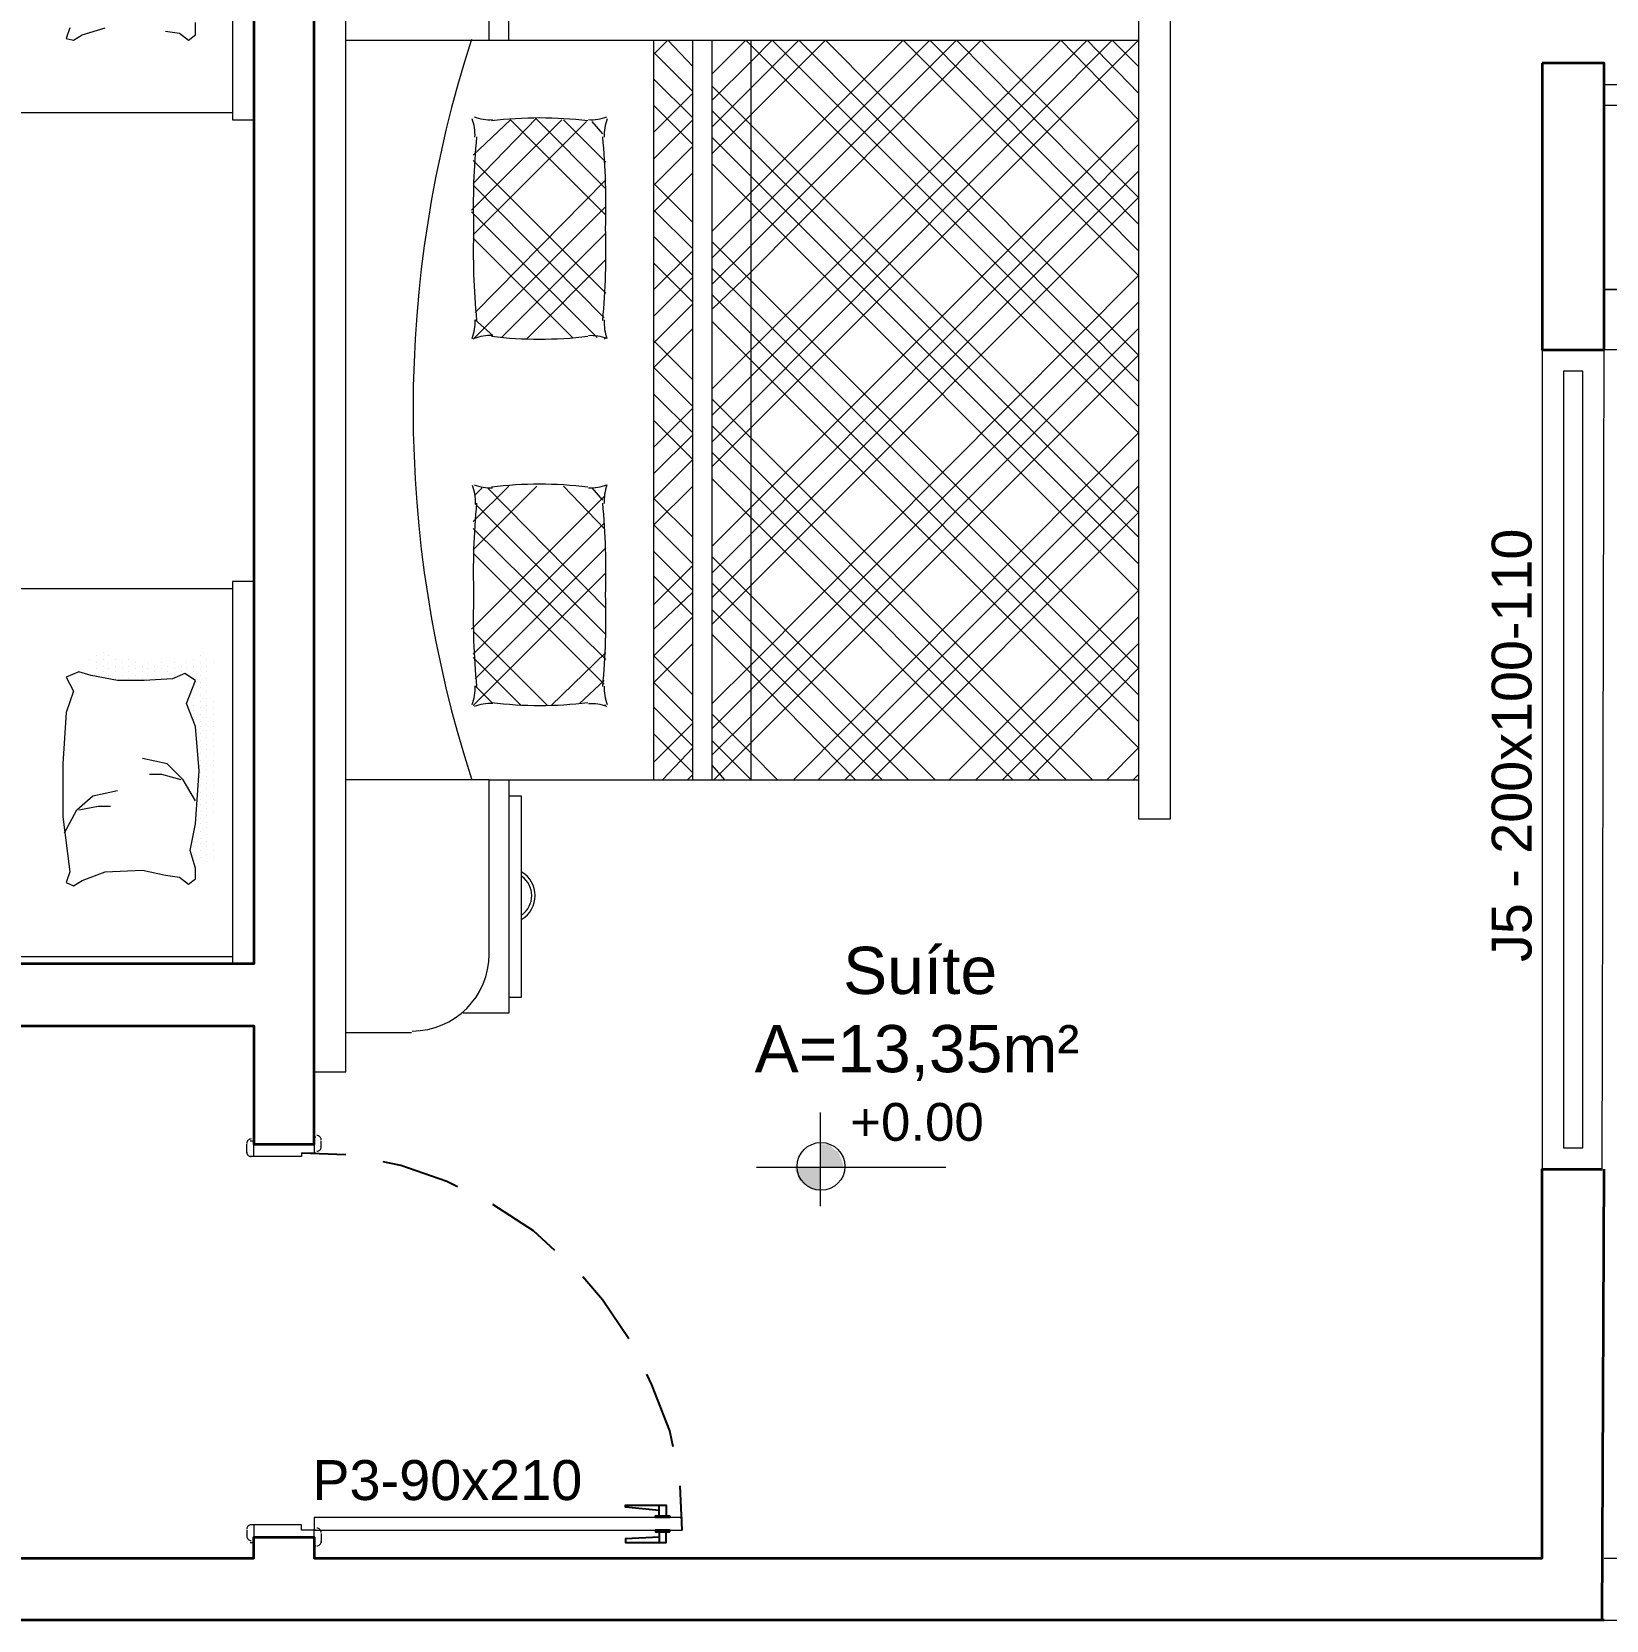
# Model space of a CAD drawing. Header units: millimetres. Extents: x 51.3 to 71.5, y 31.8 to 61.9.
# Drawn here: x 64.654 to 68.501, y 51.644 to 55.526 of the extents above; entities that cross this region are included whole.
import ezdxf

# ---------------------------------------------------------------- set-up
doc = ezdxf.new("R2010")
doc.units = ezdxf.units.MM
for name, color, linetype in [('PDF_COTAS', 1, 'Continuous'), ('PDF_Parede Corte', 7, 'Continuous'), ('PDF_Texto', 7, 'Continuous')]:
    doc.layers.add(name, color=color, linetype=linetype)
for name, color, linetype, true_color in [('PDF_Janelas', 7, 'Continuous', 0xffbf7f), ('PDF_Layout', 7, 'Continuous', 0x767676), ('PDF_PISO', 7, 'Continuous', 0xb9b9b9), ('PDF_Portas', 7, 'Continuous', 0xb85b5b), ('PDF_Projeções', 7, 'Continuous', 0x929498)]:
    doc.layers.add(name, color=color, linetype=linetype, true_color=true_color)
doc.styles.add('PDF Arial', font='arial.ttf')

msp = doc.modelspace()

# ---------------------------------------------------------------- hatches: boundary and pattern name
at = {"layer": 'PDF_COTAS', "transparency": 33554559}
h = msp.add_hatch(color=256, dxfattribs=at)
h.paths.add_polyline_path([(66.58, 52.751), (66.5195, 52.751), (66.5195, 52.7423), (66.5238, 52.7337), (66.5282, 52.7207), (66.5411, 52.7077), (66.5671, 52.6948), (66.58, 52.6948)])
h.paths.add_polyline_path([(66.5973, 52.8072), (66.58, 52.8072), (66.58, 52.751), (66.6363, 52.751), (66.6363, 52.7596), (66.6319, 52.7726), (66.6233, 52.7899), (66.6146, 52.7942), (66.606, 52.8029)])

# ---------------------------------------------------------------- linework, layer by layer
at = {"layer": 'PDF_COTAS', "lineweight": 5}
for points in [[(66.58, 52.885), (66.58, 52.6559)], [(66.4244, 52.751), (66.887, 52.751)]]:
    msp.add_lwpolyline(points, dxfattribs=at)
msp.add_circle((66.5822, 52.7531), 0.0584, dxfattribs=at)
at = {"layer": 'PDF_Janelas', "lineweight": 5}
for points in [[(69.252, 54.7485), (68.4954, 54.7485), (68.4954, 54.8955), (69.252, 54.8955)], [(68.3441, 54.7485), (68.3441, 52.7467), (68.4911, 52.7467), (68.4954, 54.7485)], [(68.396, 54.6966), (68.396, 52.7985), (68.4435, 52.7985), (68.4435, 54.6966)]]:
    msp.add_lwpolyline(points, close=True, dxfattribs=at)
at = {"layer": 'PDF_Layout', "lineweight": 5}
for points in [[(70, 54.8955), (70, 57.8961), (68.4954, 57.9004), (68.4954, 57.4464), (69.399, 57.4464), (69.5504, 57.4464), (69.5504, 55.4965), (69.5504, 55.3451), (68.4954, 55.3451), (68.4954, 54.8955), (70, 54.8955), (68.4954, 54.8955), (68.4954, 55.397), (69.4985, 55.397), (69.4985, 55.4965), (69.4985, 57.3988), (69.399, 57.3988), (68.4954, 57.3988), (68.4954, 57.8961), (70, 57.8961)], [(65.1446, 56.2488), (65.1446, 55.3106), (65.1965, 55.3106), (65.1965, 56.2488)], [(65.3435, 56.2185), (65.3435, 52.9845), (65.4213, 52.9845), (65.4213, 56.2185)], [(67.4361, 55.6002), (67.3583, 55.6002), (67.3583, 53.6027), (67.4361, 53.6027)], [(65.1446, 54.1821), (65.1446, 53.2482), (65.1965, 53.2482), (65.1965, 54.1821)], [(65.0322, 53.8838), (65.0538, 53.94), (65.0279, 53.9573), (64.9976, 53.9443), (64.9284, 53.94), (64.8636, 53.94), (64.7987, 53.9529), (64.7685, 53.9616), (64.7382, 53.9486), (64.7555, 53.914), (64.7382, 53.8621), (64.7295, 53.7368), (64.7295, 53.6071), (64.7468, 53.473), (64.7382, 53.4471), (64.7555, 53.4384), (64.7771, 53.4514), (64.8333, 53.473), (64.9241, 53.4773), (64.9803, 53.4644), (65.0149, 53.4601), (65.0365, 53.4428), (65.0538, 53.4557), (65.0538, 53.4817), (65.0408, 53.5249), (65.0538, 53.5898), (65.0625, 53.7195), (65.0538, 53.8276)]]:
    msp.add_lwpolyline(points, close=True, dxfattribs=at)
for points in [[(65.8191, 55.5051), (65.8191, 56.0758), (65.7067, 56.0758)], [(65.4213, 55.5051), (65.7715, 55.5051), (65.7715, 55.9331)], [(64.9803, 55.5267), (65.0149, 55.5224), (65.0365, 55.5051), (65.0538, 55.5181), (65.0538, 55.5483)], [(64.7468, 55.5354), (64.7382, 55.5094), (64.7555, 55.5051), (64.7771, 55.5181), (64.8333, 55.5354)], [(65.7715, 55.5051), (65.8191, 55.5051), (67.3583, 55.5051), (66.4114, 54.5582), (66.3163, 54.4631)], [(66.2687, 55.4403), (66.2082, 55.5051), (66.1736, 55.4705)], [(66.1736, 53.6978), (66.1736, 55.5051)], [(66.2687, 53.6978), (66.2687, 55.5051)], [(66.3163, 55.2284), (66.4114, 55.3235), (66.593, 55.5051), (67.3583, 54.7355), (66.4114, 53.7886), (66.3206, 53.6978)], [(66.3163, 54.8479), (66.4114, 54.9387), (66.9735, 55.5051), (67.3583, 55.1203), (66.4114, 54.1734), (66.3163, 54.0783)], [(67.3583, 55.4403), (67.2934, 55.5051), (66.4114, 54.6188), (66.3163, 54.5237)], [(67.3583, 55.0555), (66.913, 55.5051), (66.4114, 55.0036), (66.3163, 54.9085)], [(67.3583, 54.6707), (66.5282, 55.5051), (66.4114, 55.3884), (66.3163, 55.2933)], [(67.3583, 55.3754), (67.2329, 55.5051), (66.4114, 54.6836), (66.3163, 54.5885)], [(67.3583, 54.9906), (66.8481, 55.5051), (66.4114, 55.0684), (66.3163, 54.9733)], [(67.3583, 54.6101), (66.4633, 55.5051), (66.4114, 55.4532), (66.3163, 55.3581)], [(66.3163, 55.423), (66.3985, 55.5051), (66.4114, 55.4921), (67.3583, 54.5453), (66.5152, 53.6978)], [(66.3163, 55.0382), (66.4114, 55.1333), (66.7833, 55.5051), (67.3583, 54.9301), (66.4114, 53.9789), (66.3163, 53.8838)], [(66.3163, 54.6534), (66.4114, 54.7485), (67.1681, 55.5051), (67.3583, 55.3106), (66.4114, 54.3637), (66.3163, 54.2686)], [(66.3163, 53.793), (66.4114, 53.6978), (66.4114, 55.5051)], [(66.3163, 53.6978), (66.3163, 55.5051)], [(66.1736, 55.4748), (66.2687, 55.3797)], [(66.1736, 55.41), (66.2687, 55.3149)], [(66.3163, 55.3927), (66.4114, 55.2976), (67.3583, 54.3507), (66.7054, 53.6978)], [(66.2687, 55.3754), (66.1736, 55.2803)], [(65.1446, 55.3278), (63.2466, 55.3278)], [(65.9488, 55.3106), (65.7283, 55.09)], [(65.8883, 55.3149), (65.7326, 55.1549)], [(66.0569, 55.0771), (65.8234, 55.3106), (65.7326, 55.2241)], [(65.8839, 55.3149), (66.0569, 55.1419)], [(65.9531, 55.3106), (66.0569, 55.2068)], [(66.1736, 55.3451), (66.2687, 55.25)], [(66.2687, 55.3106), (66.1736, 55.2154)], [(66.3163, 55.3322), (66.4114, 55.237), (67.3583, 54.2902)], [(66.0093, 55.3062), (65.7326, 55.0295)], [(66.0223, 55.3062), (66.0482, 55.276)], [(66.2687, 55.2457), (66.1736, 55.1506)], [(66.3163, 55.2673), (66.4114, 55.1722), (67.3583, 54.2253)], [(67.3583, 55.25), (66.4114, 54.2988), (66.3163, 54.2037)], [(65.7326, 55.2111), (66.0569, 54.8868)], [(66.3163, 55.2025), (66.4114, 55.1073), (67.3583, 54.1605), (66.8957, 53.6978)], [(66.0569, 55.1635), (65.7369, 54.8393)], [(66.2687, 55.1808), (66.1736, 55.0857)], [(66.1736, 55.1549), (66.2687, 55.0598)], [(67.3583, 55.1852), (66.4114, 54.2383), (66.3163, 54.1432)], [(65.7326, 55.1506), (66.0526, 54.8263)], [(65.7283, 55.0857), (66.0353, 54.7787)], [(66.0569, 55.0987), (65.7326, 54.7744)], [(66.1736, 55.09), (66.2687, 54.9949)], [(65.7326, 55.0209), (65.9747, 54.7787)], [(66.0569, 55.0338), (65.8018, 54.7787)], [(66.1736, 55.0252), (66.2687, 54.9301)], [(66.3163, 55.0122), (66.4114, 54.9171), (67.3583, 53.9702), (67.0902, 53.6978)], [(66.0569, 54.969), (65.8623, 54.7744)], [(66.2687, 54.9906), (66.1736, 54.8955)], [(66.1736, 54.9603), (66.2687, 54.8652)], [(66.2687, 54.9258), (66.1736, 54.8306)], [(66.3163, 54.9474), (66.4114, 54.8522), (67.3583, 53.9054)], [(66.2687, 54.8609), (66.1736, 54.7658)], [(66.3163, 54.8825), (66.4114, 54.7874), (67.3583, 53.8405)], [(67.3583, 54.8652), (66.4114, 53.9184), (66.3163, 53.8232)], [(66.3163, 54.8177), (66.4114, 54.7225), (67.3583, 53.7757), (67.2805, 53.6978)], [(66.0569, 54.7787), (66.0526, 54.7744)], [(66.2687, 54.8004), (66.1736, 54.7052), (66.2687, 54.6101)], [(66.1736, 54.7701), (66.2687, 54.675)], [(67.3583, 54.8004), (66.4114, 53.8535), (66.3163, 53.7584)], [(66.1736, 54.6404), (66.2687, 54.5453)], [(66.3163, 54.6274), (66.4114, 54.5323), (67.2459, 53.6978)], [(66.2687, 54.6058), (66.1736, 54.5107)], [(66.1736, 54.5755), (66.2687, 54.4804), (66.1736, 54.3853), (66.2687, 54.2902)], [(66.2687, 54.541), (66.1736, 54.4458)], [(66.3163, 54.5626), (66.4114, 54.4674), (67.181, 53.6978)], [(66.3163, 54.4977), (66.4114, 54.4026), (67.1162, 53.6978)], [(67.3583, 54.4804), (66.5757, 53.6978)], [(66.3163, 54.4329), (66.4114, 54.3377), (67.0513, 53.6978)], [(66.0526, 54.3896), (65.7283, 54.0654)], [(65.8883, 54.4156), (65.7326, 54.2599)], [(65.8191, 54.4156), (65.7326, 54.3291)], [(65.7542, 54.4112), (65.7369, 54.3939)], [(65.7672, 54.4112), (66.0569, 54.1172)], [(65.9531, 54.4156), (66.0526, 54.3118)], [(66.0223, 54.4112), (66.0482, 54.381)], [(66.2687, 54.4156), (66.1736, 54.3204), (66.2687, 54.2253)], [(67.3583, 54.4156), (66.6406, 53.6978)], [(66.0526, 54.3248), (65.7326, 54.0048)], [(65.7326, 54.3118), (66.0569, 53.9919)], [(66.0569, 54.2642), (65.7369, 53.9443)], [(65.7326, 54.2513), (66.0526, 53.9313)], [(66.1736, 54.2556), (66.2687, 54.1605)], [(66.3163, 54.2426), (66.4114, 54.1475), (66.8611, 53.6978)], [(66.0569, 54.2037), (65.7326, 53.8794)], [(66.2687, 54.221), (66.1736, 54.1259)], [(66.1736, 54.1951), (66.2687, 54.0999)], [(63.2466, 54.1648), (65.1446, 54.1648)], [(66.2687, 54.1561), (66.1736, 54.0654)], [(66.3163, 54.1778), (66.4114, 54.0826), (66.7962, 53.6978)], [(66.3163, 54.1129), (66.4114, 54.0178), (66.7314, 53.6978)], [(66.2687, 54.0956), (66.1736, 54.0005), (66.2687, 53.9054)], [(67.3583, 54.0956), (66.9605, 53.6978)], [(65.7326, 54.061), (65.9142, 53.8794)], [(66.2687, 54.0308), (66.1736, 53.9356), (66.2687, 53.8405)], [(66.3163, 54.0524), (66.4114, 53.9573), (66.6665, 53.6978)], [(67.3583, 54.0308), (67.0254, 53.6978)], [(64.7944, 53.9919), (64.7944, 53.9919)], [(64.8117, 54.0005), (64.8117, 54.0005)], [(64.829, 54.0091), (64.829, 54.0091)], [(64.829, 53.9919), (64.829, 53.9919)], [(64.842, 54.0005), (64.842, 54.0005)], [(64.8593, 53.9919), (64.8593, 53.9919)], [(64.8895, 53.9919), (64.8895, 53.9919)], [(65.0495, 53.9919), (65.0495, 53.9919)], [(65.0668, 54.0005), (65.0668, 54.0005)], [(65.0798, 53.9919), (65.0798, 53.9919)], [(65.7326, 53.9962), (65.8494, 53.8794)], [(66.0569, 54.0091), (65.9229, 53.8794)], [(64.8117, 53.9832), (64.8117, 53.9832)], [(64.8117, 53.9702), (64.8117, 53.9702)], [(64.8117, 53.9529), (64.8117, 53.9529)], [(64.829, 53.9746), (64.829, 53.9746)], [(64.829, 53.9616), (64.829, 53.9616)], [(64.842, 53.9832), (64.842, 53.9832)], [(64.842, 53.9702), (64.842, 53.9702)], [(64.842, 53.9529), (64.842, 53.9529)], [(64.8593, 53.9746), (64.8593, 53.9746)], [(64.8593, 53.9616), (64.8593, 53.9616)], [(64.8765, 53.9832), (64.8765, 53.9832)], [(64.8765, 53.9702), (64.8765, 53.9702)], [(64.8765, 53.9529), (64.8765, 53.9529)], [(64.8895, 53.9746), (64.8895, 53.9746)], [(64.8895, 53.9616), (64.8895, 53.9616)], [(64.9068, 53.9832), (64.9068, 53.9832)], [(64.9068, 53.9702), (64.9068, 53.9702)], [(64.9068, 53.9529), (64.9068, 53.9529)], [(64.9241, 53.9746), (64.9241, 53.9746)], [(64.9241, 53.9616), (64.9241, 53.9616)], [(64.9371, 53.9832), (64.9371, 53.9832)], [(64.9371, 53.9702), (64.9371, 53.9702)], [(64.9371, 53.9529), (64.9371, 53.9529)], [(64.9544, 53.9746), (64.9544, 53.9746)], [(64.9544, 53.9616), (64.9544, 53.9616)], [(64.9717, 53.9832), (64.9717, 53.9832)], [(64.9717, 53.9702), (64.9717, 53.9702)], [(64.9717, 53.9529), (64.9717, 53.9529)], [(64.9846, 53.9746), (64.9846, 53.9746)], [(64.9846, 53.9616), (64.9846, 53.9616)], [(65.0019, 53.9832), (65.0019, 53.9832)], [(65.0019, 53.9702), (65.0019, 53.9702)], [(65.0019, 53.9529), (65.0019, 53.9529)], [(65.0192, 53.9746), (65.0192, 53.9746)], [(65.0192, 53.9616), (65.0192, 53.9616)], [(65.0322, 53.9832), (65.0322, 53.9832)], [(65.0322, 53.9702), (65.0322, 53.9702)], [(65.0322, 53.9529), (65.0322, 53.9529)], [(65.0495, 53.9746), (65.0495, 53.9746)], [(65.0495, 53.9616), (65.0495, 53.9616)], [(65.0668, 53.9832), (65.0668, 53.9832)], [(65.0668, 53.9702), (65.0668, 53.9702)], [(65.0668, 53.9529), (65.0668, 53.9529)], [(65.0798, 53.9746), (65.0798, 53.9746)], [(65.0798, 53.9616), (65.0798, 53.9616)], [(65.0971, 53.9832), (65.0971, 53.9832)], [(64.8593, 53.9443), (64.8593, 53.9443)], [(64.8895, 53.9443), (64.8895, 53.9443)], [(64.9241, 53.9443), (64.9241, 53.9443)], [(64.9544, 53.9443), (64.9544, 53.9443)], [(64.9846, 53.9443), (64.9846, 53.9443)], [(65.0495, 53.9443), (65.0495, 53.9443)], [(65.0495, 53.927), (65.0495, 53.927)], [(65.0495, 53.914), (65.0495, 53.914)], [(65.0668, 53.9356), (65.0668, 53.9356)], [(65.0668, 53.9227), (65.0668, 53.9227)], [(65.0798, 53.9443), (65.0798, 53.9443)], [(65.0798, 53.927), (65.0798, 53.927)], [(65.0798, 53.914), (65.0798, 53.914)], [(66.0526, 53.94), (65.992, 53.8838)], [(65.0495, 53.8967), (65.0495, 53.8967)], [(65.0495, 53.8794), (65.0495, 53.8794)], [(65.0668, 53.9054), (65.0668, 53.9054)], [(65.0668, 53.8881), (65.0668, 53.8881)], [(65.0668, 53.8751), (65.0668, 53.8751)], [(65.0798, 53.8967), (65.0798, 53.8967)], [(65.0798, 53.8794), (65.0798, 53.8794)], [(65.0971, 53.8881), (65.0971, 53.8881)], [(65.0971, 53.8751), (65.0971, 53.8751)], [(66.0569, 53.8794), (66.0526, 53.8794)], [(66.1736, 53.8751), (66.2687, 53.78)], [(65.0495, 53.8665), (65.0495, 53.8665)], [(65.0495, 53.8492), (65.0495, 53.8492)], [(65.0668, 53.8578), (65.0668, 53.8578)], [(65.0668, 53.8405), (65.0668, 53.8405)], [(65.0798, 53.8665), (65.0798, 53.8665)], [(65.0798, 53.8492), (65.0798, 53.8492)], [(65.0971, 53.8578), (65.0971, 53.8578)], [(65.0971, 53.8405), (65.0971, 53.8405)], [(66.2687, 53.8362), (66.1736, 53.7411)], [(66.3163, 53.8578), (66.4114, 53.7627), (66.4763, 53.6978)], [(65.0668, 53.8276), (65.0668, 53.8276)], [(65.0668, 53.8103), (65.0668, 53.8103)], [(65.0798, 53.8319), (65.0798, 53.8319)], [(65.0798, 53.8189), (65.0798, 53.8189)], [(65.0798, 53.8016), (65.0798, 53.8016)], [(65.0971, 53.8276), (65.0971, 53.8276)], [(65.0971, 53.8103), (65.0971, 53.8103)], [(66.1736, 53.8103), (66.2687, 53.7151)], [(65.0668, 53.793), (65.0668, 53.793)], [(65.0668, 53.78), (65.0668, 53.78)], [(65.0668, 53.7627), (65.0668, 53.7627)], [(65.0798, 53.7843), (65.0798, 53.7843)], [(65.0798, 53.7713), (65.0798, 53.7713)], [(65.0971, 53.793), (65.0971, 53.793)], [(65.0971, 53.78), (65.0971, 53.78)], [(65.0971, 53.7627), (65.0971, 53.7627)], [(66.2687, 53.7757), (66.1952, 53.6978)], [(65.0538, 53.646), (65.0236, 53.6978), (64.9846, 53.7368), (64.9241, 53.7497)], [(65.0668, 53.7454), (65.0668, 53.7454)], [(65.0668, 53.7324), (65.0668, 53.7324)], [(65.0798, 53.7541), (65.0798, 53.7541)], [(65.0798, 53.7368), (65.0798, 53.7368)], [(65.0798, 53.7238), (65.0798, 53.7238)], [(65.0971, 53.7454), (65.0971, 53.7454)], [(65.0971, 53.7324), (65.0971, 53.7324)], [(66.3163, 53.7324), (66.3466, 53.6978)], [(65.0192, 53.6978), (64.9717, 53.7108), (64.9414, 53.7108)], [(65.0668, 53.7151), (65.0668, 53.7151)], [(65.0668, 53.6978), (65.0668, 53.6978)], [(65.0668, 53.6849), (65.0668, 53.6849)], [(65.0798, 53.7065), (65.0798, 53.7065)], [(65.0798, 53.6892), (65.0798, 53.6892)], [(65.0971, 53.7151), (65.0971, 53.7151)], [(65.0971, 53.6978), (65.0971, 53.6978)], [(65.0971, 53.6849), (65.0971, 53.6849)], [(65.7715, 53.2698), (65.7715, 53.6978), (65.4213, 53.6978)], [(65.7715, 53.6978), (65.8191, 53.6978), (65.8191, 53.1271), (65.7067, 53.1271)], [(65.8191, 53.6978), (67.3583, 53.6978)], [(66.2687, 53.7108), (66.2558, 53.6978)], [(66.4114, 53.6978), (66.4114, 53.6978)], [(67.3583, 53.7108), (67.3453, 53.6978)], [(64.7339, 53.5681), (64.7641, 53.6243), (64.803, 53.6589), (64.8636, 53.6719)], [(65.0668, 53.6676), (65.0668, 53.6676)], [(65.0668, 53.6503), (65.0668, 53.6503)], [(65.0798, 53.6762), (65.0798, 53.6762)], [(65.0798, 53.6589), (65.0798, 53.6589)], [(65.0798, 53.6416), (65.0798, 53.6416)], [(65.0971, 53.6676), (65.0971, 53.6676)], [(65.0971, 53.6503), (65.0971, 53.6503)], [(65.8191, 53.6589), (65.8494, 53.6589), (65.8494, 53.166), (65.8191, 53.166)], [(64.7685, 53.6243), (64.816, 53.633), (64.8463, 53.633)], [(65.0668, 53.6373), (65.0668, 53.6373)], [(65.0668, 53.62), (65.0668, 53.62)], [(65.0668, 53.6027), (65.0668, 53.6027)], [(65.0798, 53.6287), (65.0798, 53.6287)], [(65.0798, 53.6114), (65.0798, 53.6114)], [(65.0971, 53.6373), (65.0971, 53.6373)], [(65.0971, 53.62), (65.0971, 53.62)], [(65.0495, 53.5638), (65.0495, 53.5638)], [(65.0668, 53.5898), (65.0668, 53.5898)], [(65.0668, 53.5725), (65.0668, 53.5725)], [(65.0798, 53.5941), (65.0798, 53.5941)], [(65.0798, 53.5811), (65.0798, 53.5811)], [(65.0798, 53.5638), (65.0798, 53.5638)], [(65.0495, 53.5465), (65.0495, 53.5465)], [(65.0495, 53.5336), (65.0495, 53.5336)], [(65.0668, 53.5552), (65.0668, 53.5552)], [(65.0668, 53.5422), (65.0668, 53.5422)], [(65.0668, 53.5249), (65.0668, 53.5249)], [(65.0798, 53.5465), (65.0798, 53.5465)], [(65.0798, 53.5336), (65.0798, 53.5336)], [(65.0971, 53.5422), (65.0971, 53.5422)], [(65.0971, 53.5249), (65.0971, 53.5249)], [(65.0495, 53.5163), (65.0495, 53.5163)], [(65.0668, 53.5076), (65.0668, 53.5076)], [(65.0798, 53.5163), (65.0798, 53.5163)], [(65.0798, 53.499), (65.0798, 53.499)], [(65.0971, 53.5076), (65.0971, 53.5076)], [(65.1446, 53.2655), (63.2466, 53.2655)], [(65.5813, 53.0796), (65.4213, 53.0796)]]:
    msp.add_lwpolyline(points, dxfattribs=at)
for points in [[(66.0127, 55.3077, 0.030063), (65.8952, 55.3149, 0.030063), (65.7768, 55.3077)], [(65.7406, 55.2689, 0.031692), (65.7335, 55.0448, 0.031692), (65.7406, 54.8204)], [(66.0489, 54.8204, 0.031692), (66.056, 55.0448, 0.031692), (66.0489, 55.2689)], [(65.7298, 54.7764, 0.104599), (65.7369, 54.822), (65.7802, 54.7831, 0.104619), (65.7346, 54.7759)], [(66.0527, 54.8215, 0.104599), (66.0592, 54.7759, 0.104619), (66.0142, 54.7829)], [(65.7768, 54.7815, 0.030063), (65.8943, 54.7744, 0.030063), (66.0127, 54.7815)], [(65.7298, 54.4179, -0.104599), (65.7369, 54.3723), (66.0569, 54.0524)], [(66.0127, 54.4128, 0.030063), (65.8943, 54.4199, 0.030063), (65.7768, 54.4128)], [(66.0142, 54.4114, 0.104619), (66.0592, 54.4184, 0.104599), (66.0527, 54.3728)], [(65.7406, 54.3739, 0.031692), (65.7335, 54.1495, 0.031692), (65.7406, 53.9254)], [(66.0489, 53.9254, 0.031692), (66.056, 54.1495, 0.031692), (66.0489, 54.3739)], [(65.7298, 53.8814, 0.104599), (65.7369, 53.927), (65.7802, 53.8838, 0.104619), (65.7346, 53.8766)], [(65.7768, 53.8866, 0.030063), (65.8952, 53.8794, 0.030063), (66.0127, 53.8866)]]:
    msp.add_lwpolyline(points, format="xyb", dxfattribs=at)
for centre, radius, start, end in [((68.519, 54.6036), 2.9334, 162.0634, 197.9366), ((65.6267, 55.2738), 0.1102, 356.8854, 20.771), ((65.7737, 55.4208), 0.1102, 249.2266, 273.1166), ((66.0201, 55.4208), 0.1102, 266.8834, 290.7734), ((66.1628, 55.2738), 0.1102, 159.229, 183.1146), ((65.7737, 54.5215), 0.1102, 249.2266, 273.1166), ((66.1628, 53.9205), 0.1102, 176.8854, 200.771), ((66.0201, 53.7735), 0.1102, 69.2266, 93.1166), ((65.8169, 53.4147), 0.067, 301.148, 58.8519), ((65.8169, 53.4147), 0.0584, 306.8692, 53.1308), ((65.5835, 53.272), 0.1881, 270, 0)]:
    msp.add_arc(centre, radius, start, end, dxfattribs=at)
at = {"layer": 'PDF_Parede Corte', "lineweight": 35}
for points in [[(65.1965, 56.2488), (65.1965, 53.2482), (63.1039, 53.2482), (63.1039, 53.0969), (65.1965, 53.0969), (65.1965, 52.8072), (65.3435, 52.8072), (65.3435, 56.2488), (68.4954, 56.2488), (68.4954, 56.4477), (68.3441, 56.4477), (68.3441, 56.3958), (65.1965, 56.3958), (64.4442, 56.3958), (64.4442, 56.2488)], [(68.3441, 55.4489), (68.3441, 54.7485), (68.4954, 54.7485), (68.4954, 55.4489)]]:
    msp.add_lwpolyline(points, close=True, dxfattribs=at)
for points in [[(68.4954, 51.6441), (64.0551, 51.6441), (64.0551, 51.7955), (65.1965, 51.7955), (65.1965, 51.8473), (65.3435, 51.8473), (65.3435, 51.7955), (68.3441, 51.7955), (68.3441, 52.7467), (68.4911, 52.7467)], [(68.4911, 51.6441), (68.4954, 52.7467)]]:
    msp.add_lwpolyline(points, dxfattribs=at)
at = {"layer": 'PDF_PISO', "lineweight": 5}
for points in [[(68.4954, 51.7955), (69.9957, 51.7955)], [(68.4954, 51.6441), (69.9957, 51.6441)]]:
    msp.add_lwpolyline(points, dxfattribs=at)
at = {"layer": 'PDF_Portas', "lineweight": 5}
for points in [[(65.1792, 52.7856), (65.1792, 52.8072)], [(65.1878, 52.8158), (65.1965, 52.8158)], [(65.1965, 52.7769), (65.1965, 52.8072)], [(65.3478, 52.8245), (65.3435, 52.8245)], [(65.3435, 52.8072), (65.3435, 52.7856)], [(65.3608, 52.7985), (65.3608, 52.8158)], [(65.3478, 52.7856), (65.3132, 52.7856), (65.3132, 52.7769), (65.1878, 52.7769)], [(65.1792, 51.8646), (65.1792, 51.8473)], [(65.3478, 51.8646), (65.3132, 51.8646), (65.3132, 51.8776), (65.1878, 51.8776)], [(65.1965, 51.8776), (65.1965, 51.8473)], [(65.3435, 51.8473), (65.3435, 51.8646)], [(65.3608, 51.856), (65.3608, 51.8344)], [(65.1878, 51.8344), (65.1965, 51.8344)], [(65.3478, 51.8257), (65.3435, 51.8257)]]:
    msp.add_lwpolyline(points, dxfattribs=at)
msp.add_lwpolyline([(66.2428, 51.8949), (65.3435, 51.8949), (65.3435, 51.8646), (66.2428, 51.8646)], close=True, dxfattribs=at)
for centre, start, end in [((65.35, 52.818), 359.9992, 90.0008), ((65.19, 52.8093), 89.9992, 180.0008), ((65.19, 52.7877), 179.9992, 270.0008), ((65.35, 52.8007), 269.9992, 0.0008), ((65.19, 51.8668), 89.9992, 180.0008), ((65.35, 51.8582), 359.9992, 90.0008), ((65.19, 51.8495), 179.9992, 270.0008), ((65.35, 51.8365), 269.9992, 0.0008)]:
    msp.add_arc(centre, 0.0108, start, end, dxfattribs=at)
at = {"layer": 'PDF_Projeções', "color": 9, "lineweight": 25, "true_color": 0xc6c7ca}
for points in [[(65.4213, 52.7812), (65.3132, 52.7856)], [(65.6937, 52.7034), (65.6678, 52.7164), (65.5554, 52.7553), (65.5121, 52.764)], [(65.9315, 52.5478), (65.8796, 52.5953), (65.7802, 52.6602)], [(66.1131, 52.3316), (66.0482, 52.4267), (66.0007, 52.4829)], [(66.2212, 52.0679), (66.2125, 52.1068), (66.1693, 52.2192), (66.1563, 52.2451)], [(66.2428, 51.8646), (66.2385, 51.9727)]]:
    msp.add_lwpolyline(points, dxfattribs=at)
at = {"layer": 'PDF_Projeções', "lineweight": 25}
for points in [[(66.1866, 51.9122), (66.1045, 51.9208), (66.1045, 51.9252), (66.2039, 51.9252), (66.2039, 51.8992)], [(66.1866, 51.8992), (66.1866, 51.9252)], [(66.1866, 51.8473), (66.1045, 51.843), (66.1045, 51.8344), (66.2039, 51.8344), (66.2039, 51.8603)], [(66.1866, 51.8603), (66.1866, 51.8344)]]:
    msp.add_lwpolyline(points, dxfattribs=at)
for points in [[(66.2125, 51.8992), (66.2125, 51.8949), (66.178, 51.8949), (66.178, 51.8992)], [(66.2125, 51.8603), (66.2125, 51.8646), (66.178, 51.8646), (66.178, 51.8603)]]:
    msp.add_lwpolyline(points, close=True, dxfattribs=at)

# ---------------------------------------------------------------- texts
at = {"layer": 'PDF_Texto', "insert": (68.3198, 53.2525), "char_height": 0.0974, "attachment_point": 7, "rotation": 90, "style": 'PDF Arial'}
msp.add_mtext('J5 - 200x100-110', dxfattribs=at)
at = {"layer": 'PDF_Texto', "attachment_point": 7, "style": 'PDF Arial'}
for s, insert, char_height in [('Suíte', (66.6363, 53.1727), 0.11544), ('A=13,35m²', (66.4201, 52.9616), 0.11544), ('+0.00', (66.6535, 52.8143), 0.09235), ('P3-90x210', (65.3392, 51.9364), 0.09767)]:
    msp.add_mtext(s, dxfattribs=dict(at, insert=insert, char_height=char_height))

doc.saveas('drawing.dxf')
